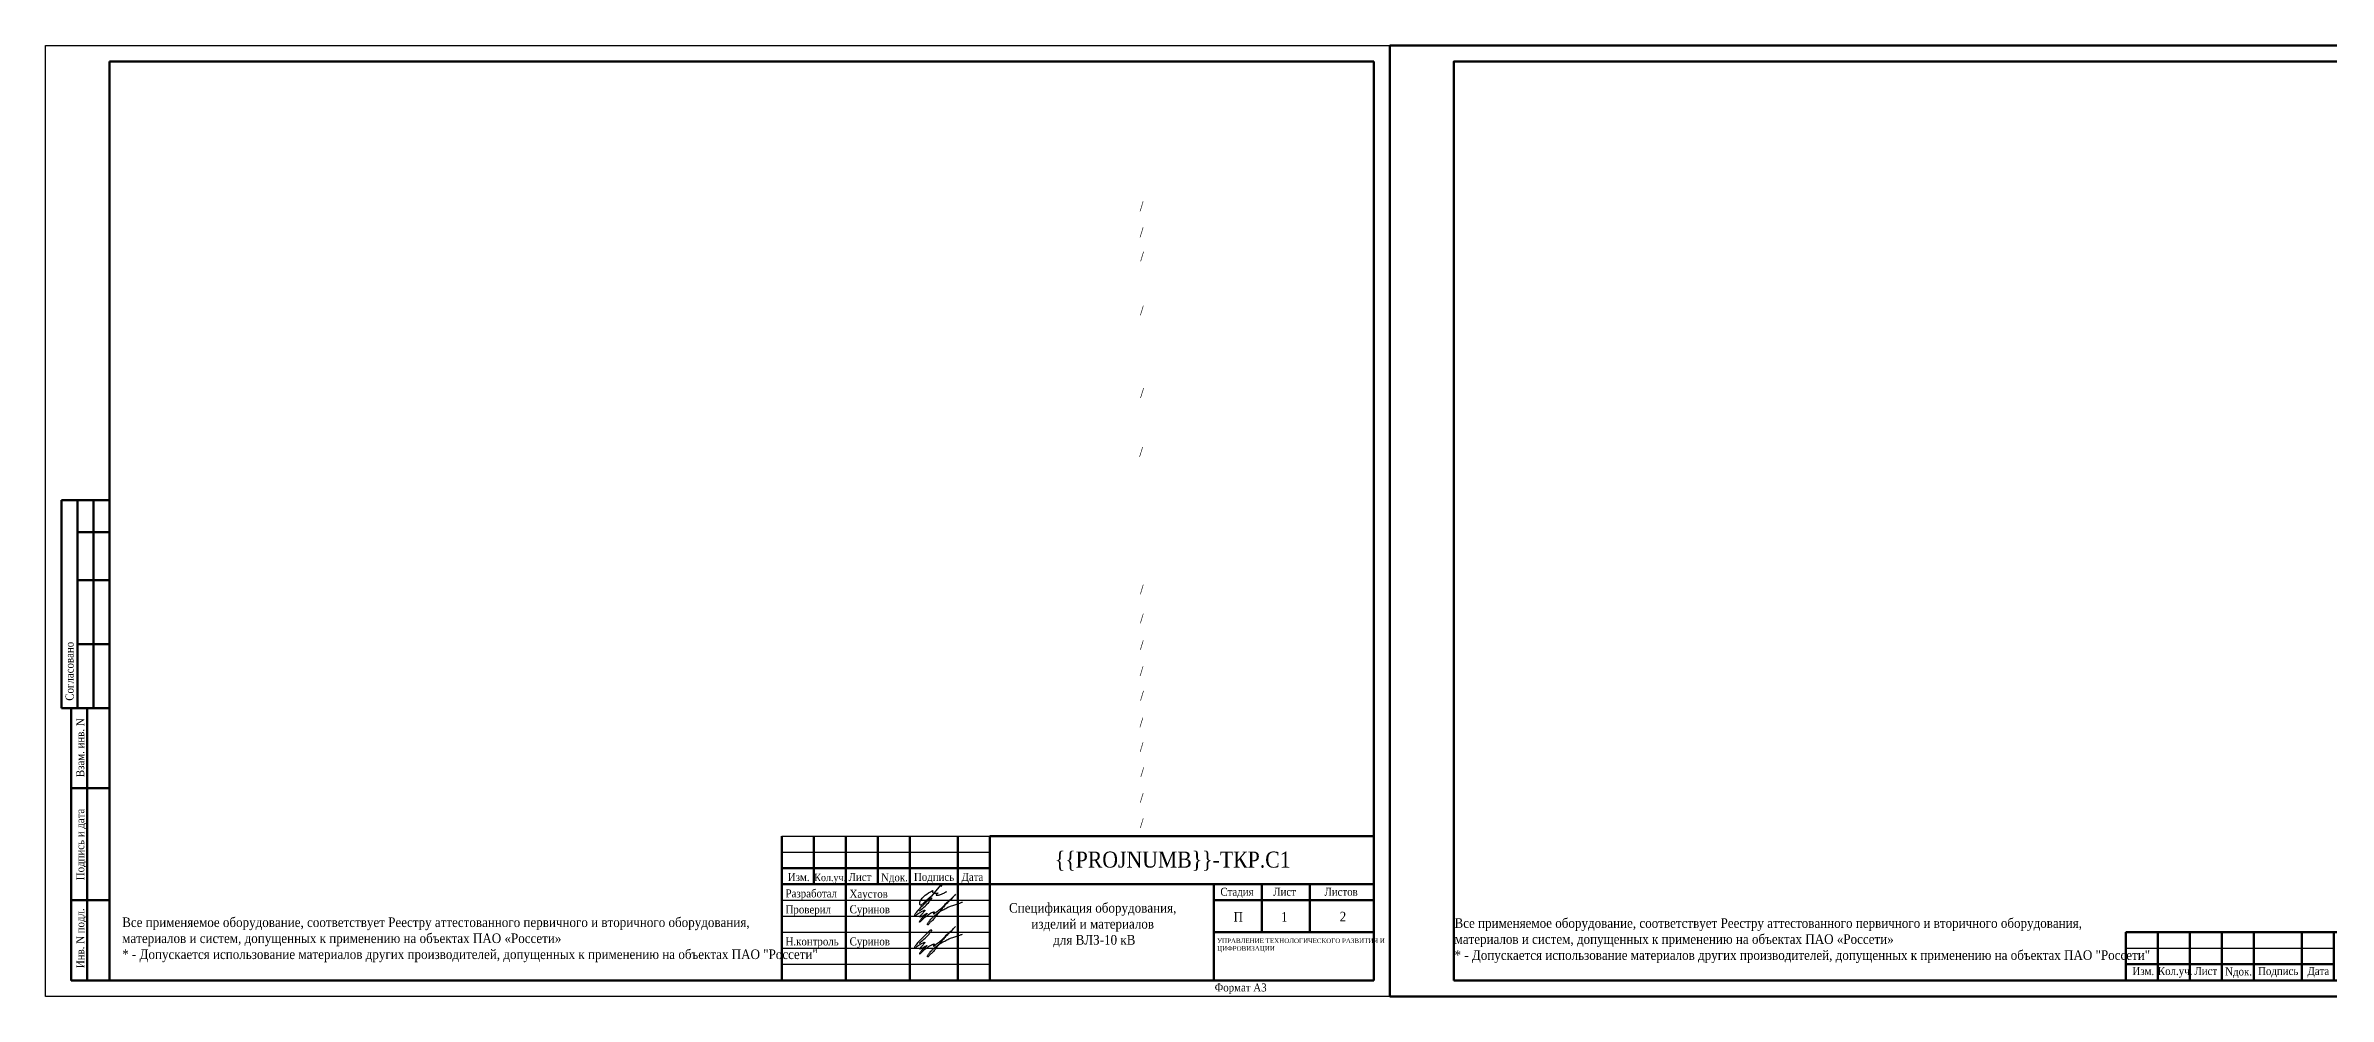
# Model space of a CAD drawing. Header units: millimetres. Extents: x 2263 to 10678, y 3616 to 3937.
# Drawn here: x 7948 to 8661, y 3616 to 3913 of the extents above; entities that cross this region are included whole.
import ezdxf

# ---------------------------------------------------------------- set-up
doc = ezdxf.new("R2010")
doc.units = ezdxf.units.MM
doc.layers.add('П', color=7, linetype='Continuous')
doc.layers.add('Чертеж', color=7, linetype='Continuous')
doc.styles.add('Simplex8', font='Times New Roman.ttf', dxfattribs={"height": 3.5})
doc.styles.add('стиль1', font='Times New Roman.ttf', dxfattribs={"width": 0.9})
doc.styles.add('стиль2', font='Times New Roman.ttf', dxfattribs={"width": 0.9, "height": 2.5})

# ---------------------------------------------------------------- blocks, each defined once
blk = doc.blocks.new('A$C5B0935FB')
at = {"lineweight": 70}
for p, q in [((20, 65), (5, 65)), ((5, 0), (5, 65)), ((10, 55), (10, 65)), ((15, 0), (15, 65)), ((20, 0), (20, 65)), ((10, 40), (10, 55)), ((10, 55), (20, 55)), ((10, 20), (10, 40)), ((10, 40), (20, 40)), ((10, 0), (10, 20)), ((10, 20), (20, 20)), ((10, 0), (5, 0)), ((15, 0), (10, 0)), ((20, 0), (15, 0)), ((15, 0), (15, 0))]:
    blk.add_line(p, q, dxfattribs=at)
at = {"lineweight": 25, "style": 'стиль1', "width": 0.9}
blk.add_text('Согласовано', height=2.5, rotation=90, dxfattribs=at).set_placement((8.72, 2.35))
blk = doc.blocks.new('Штамп б')
at = {"lineweight": 70}
for points in [[(20, 0), (8, 0), (8, 85), (20, 85)], [(13, 0), (13, 85)], [(8, 60), (20, 60)], [(8, 25), (20, 25)]]:
    blk.add_lwpolyline(points, dxfattribs=at)
at = {"lineweight": 25, "style": 'Simplex8', "width": 0.9}
for s, p in [('Взам. инв. N', (12.06, 63.49)), ('Подпись и дата', (12.06, 31.28)), ('Инв. N подл.', (12.06, 3.82))]:
    blk.add_text(s, height=2.5, rotation=90, dxfattribs=at).set_placement(p)
blk = doc.blocks.new('A$C7F1F469D')
at = {"color": 5, "lineweight": 25}
blk.add_spline([(-0.1, 1.78), (1.34, 2.93), (2.75, 4.33), (3.55, 5.31), (3.81, 5.64), (3.86, 5.8), (3.66, 5.81), (3.25, 5.7), (2.89, 5.36), (-1.09, 1.26), (-1.29, 0.98), (-1.47, 0.67), (-1.59, 0.28), (-1.54, 0.16), (-0.98, 0.55), (-0.42, 1.01), (0.34, 1.44), (1.08, 1.86), (1.69, 1.97), (1.62, 1.83), (1.26, 1.37), (0.56, 0.61), (0.16, 0.22), (0, 0), (0.24, -0.04), (0.82, 0.16), (1.44, 0.58), (2.18, 0.95), (2.33, 1.04), (1.93, 0.58), (1.28, 0.02), (0.64, -0.58), (0.1, -1.31), (-0.06, -1.68), (0.13, -1.59), (0.39, -1.41), (1.23, -0.56), (1.62, -0.16), (2.27, 0.27), (2.82, 0.65), (3.41, 1.04), (3.83, 1.25), (4.1, 1.35), (4.33, 1.44), (4.56, 1.45), (4.6, 1.35), (4.48, 1.19), (4.35, 0.92), (4.39, 0.82), (4.59, 0.91), (5.09, 1.34), (6.19, 2.18), (7.41, 3.21), (8.36, 4.22), (9.62, 5.31), (10.99, 6.68), (11.27, 6.98), (9.83, 5.51), (8.6, 4.26), (7.7, 3.28), (7.2, 2.7), (6.74, 2.12), (6.16, 1.41), (5.49, 0.62), (4.74, -0.34), (3.92, -1.29), (3.19, -1.94), (2.91, -2.31), (2.67, -2.58), (2.52, -2.55), (2.49, -2.26), (2.69, -1.9), (3.27, -1.11), (3.8, -0.52), (4.48, 0.07), (5.33, 0.79), (5.97, 1.29), (6.7, 1.77), (7.56, 2.21), (8.83, 2.91), (10.02, 3.35), (11.36, 3.83), (12.55, 4.24), (13.47, 4.57)], degree=3, dxfattribs=at)
blk = doc.blocks.new('Штамп фамилии')
at = {"layer": 'Чертеж', "color": 5, "lineweight": -2}
blk.add_lwpolyline([(47.56, 0.85), (47.63, 0.98), (47.71, 1.12), (47.75, 1.2), (47.79, 1.26), (47.82, 1.32), (47.85, 1.37), (47.85, 1.41), (47.85, 1.5), (47.83, 1.56), (47.8, 1.58), (47.75, 1.59), (47.69, 1.59), (47.65, 1.58), (47.6, 1.56), (47.53, 1.53), (47.47, 1.48), (47.41, 1.42), (47.34, 1.32), (45.35, -1.11), (44.5, -2.12), (43.04, -3.43), (41.29, -4.9), (41.18, -4.96), (41.1, -4.94), (41.06, -4.9), (41.02, -4.83), (40.95, -4.71), (40.89, -4.56), (40.88, -4.4), (40.88, -4.26), (40.91, -4.09), (40.95, -3.94), (40.99, -3.84), (41.05, -3.64), (41.14, -3.44), (41.38, -3.09), (41.64, -2.76), (42.23, -2.17), (42.59, -1.81), (43.05, -1.48), (43.63, -1.13), (44.19, -0.77), (44.85, -0.41), (44.92, -0.44), (44.94, -0.46), (44.95, -0.51), (44.89, -0.87), (44.97, -1.02), (45.03, -1.1), (45.09, -1.13), (45.19, -1.2), (45.35, -1.22), (45.55, -1.22), (46.39, -1.16), (46.48, -1.08), (46.54, -1.05), (46.56, -1.07), (46.57, -1.09), (46.56, -1.13), (46.54, -1.15), (46.53, -1.18), (46.48, -1.21), (46.37, -1.3), (46.01, -1.59), (45.97, -1.66), (45.96, -1.7), (45.96, -1.78), (45.99, -1.81), (46.12, -1.82), (46.26, -1.81), (46.68, -1.81), (46.77, -1.8), (46.92, -1.76), (47.12, -1.67), (48.59, -1.09), (48.75, -0.97), (48.9, -0.86), (49.05, -0.79), (49.15, -0.75), (49.3, -0.69)], dxfattribs=at)
at = {"layer": 'Чертеж', "color": 67, "lineweight": -2, "true_color": 0x727430}
for p in [(40.81, -8.53), (40.81, -18.55)]:
    blk.add_blockref('A$C7F1F469D', p, dxfattribs=at)
at = {"color": 7, "char_height": 2.5, "attachment_point": 4, "style": 'стиль1'}
for s, insert, width in [(' Разработал', (-1.9, -1.68), 17), (' Проверил', (-1.9, -6.68), 17), ('Хаустов', (18.94, -1.81), 20), (' Суринов', (18.1, -6.65), 20), (' Н.контроль', (-1.9, -16.68), 17), (' Суринов', (18.1, -16.68), 20)]:
    blk.add_mtext(s, dxfattribs=dict(at, insert=insert, width=width))
blk = doc.blocks.new('A$C31D65421')
blk.add_blockref('Штамп фамилии', (2.24, 18.43))
blk = doc.blocks.new('А3 мал.')
at = {"lineweight": 70}
blk.add_lwpolyline([(-65.02, 287), (-250.02, 287), (-250.02, 0)], dxfattribs=at)
at = {"layer": 'Чертеж', "lineweight": 25, "insert": (-40, 15), "char_height": 2.5, "width": 184.6595, "attachment_point": 1, "style": 'стиль1', "bg_fill": 3, "box_fill_scale": 1, "bg_fill_color": 256, "bg_fill_transparency": 0}
blk.add_mtext('\\pxql;^I\\P\\P\\P^I^I^I^I^I^I^I^I^I^I^I^I^I^I^I^I^I^I{\\C255;\\c16777215;.}', dxfattribs=at)
at = {"lineweight": 70}
for p, q in [((145, 287), (145, 0)), ((145, 15), (-40, 15)), ((145, 15), (-40, 15))]:
    blk.add_line(p, q, dxfattribs=at)
for points in [[(145, 287), (-250.02, 287), (-250.02, 0)], [(-40, 15), (-40, 0)], [(-40, 15), (-40, 0)], [(-30, 15), (-30, 0)], [(-30, 15), (-30, 0)], [(-20, 15), (-20, 0)], [(-20, 15), (-20, 0)], [(-10, 15), (-10, 0)], [(-10, 15), (-10, 0)], [(0, 15), (0, 0)], [(0, 15), (0, 0)], [(15, 15), (15, 0)], [(15, 15), (15, 0)], [(25, 15), (25, 0)], [(25, 15), (25, 0)], [(135, 15), (135, 0)], [(135, 15), (135, 0)], [(135, 15), (135, 0)], [(135, 10), (145, 10)], [(135, 10), (145, 10)], [(135, 10), (145, 10)], [(-250.02, 0), (145, 0)], [(-40, 5), (25, 5)], [(-40, 5), (25, 5)], [(-40, 0), (145, 0)], [(-40, 0), (25, 0)], [(-40, 0), (145, 0)], [(-40, 0), (25, 0)], [(-40, 0), (25, 0)], [(25, 0), (145, 0)], [(25, 0), (145, 0)]]:
    blk.add_lwpolyline(points, dxfattribs=at)
at = {"lineweight": 30}
for points in [[(-40, 15), (25, 15)], [(-40, 15), (25, 15)], [(-40, 10), (25, 10)], [(-40, 10), (25, 10)]]:
    blk.add_lwpolyline(points, dxfattribs=at)
at = {"layer": 'П', "lineweight": 70}
blk.add_lwpolyline([(-269.98, -5), (150.02, -5), (150.02, 292), (-269.98, 292)], close=True, dxfattribs=at)
at = {"lineweight": 25, "style": 'стиль1', "width": 0.9}
for s, p in [('Лист', (136.61, 11.4)), ('Изм.', (-37.95, 1.66)), ('Кол.уч.', (-30, 1.66)), ('Лист', (-18.6, 1.66)), ('Nдок.', (-8.98, 1.52)), ('Подпись', (1.3, 1.66)), ('Дата', (16.71, 1.66)), ('Формат А3', (95.26, -3.47))]:
    blk.add_text(s, height=2.5, dxfattribs=at).set_placement(p)

msp = doc.modelspace()

# ---------------------------------------------------------------- linework, layer by layer
at = {"lineweight": 70}
for points in [[(8187.884, 3666.313), (8187.884, 3651.313)], [(8207.884, 3666.313), (8207.884, 3651.313)]]:
    msp.add_lwpolyline(points, dxfattribs=at)
at = {"layer": 'П'}
msp.add_lwpolyline([(7947.884, 3913.313), (8367.884, 3913.313), (8367.884, 3616.313), (7947.884, 3616.313)], close=True, dxfattribs=at)
at = {"layer": 'Чертеж', "lineweight": 50}
for p, q in [((8362.884, 3908.313), (7967.884, 3908.313)), ((7967.884, 3908.313), (7967.884, 3621.313)), ((8362.884, 3621.305), (7967.884, 3621.305))]:
    msp.add_line(p, q, dxfattribs=at)
at = {"layer": 'Чертеж', "lineweight": 70}
msp.add_line((8362.884, 3621.313), (8362.884, 3908.313), dxfattribs=at)
at = {"layer": 'Чертеж', "lineweight": 30}
for points in [[(8177.884, 3666.313), (8242.884, 3666.313)], [(8177.884, 3661.313), (8242.884, 3661.313)], [(8177.884, 3646.313), (8242.884, 3646.313)], [(8177.884, 3641.313), (8242.884, 3641.313)], [(8177.884, 3636.313), (8242.884, 3636.313)], [(8177.884, 3631.313), (8242.884, 3631.313)], [(8177.884, 3626.313), (8242.884, 3626.313)]]:
    msp.add_lwpolyline(points, dxfattribs=at)
at = {"layer": 'Чертеж', "lineweight": 70}
for points in [[(8177.884, 3666.313), (8177.884, 3621.313)], [(8197.884, 3666.313), (8197.884, 3621.313)], [(8197.884, 3666.313), (8197.884, 3621.313)], [(8217.884, 3666.313), (8217.884, 3621.313)], [(8217.884, 3666.313), (8217.884, 3621.313)], [(8232.884, 3666.313), (8232.884, 3621.313)], [(8232.884, 3666.313), (8232.884, 3621.313)], [(8242.884, 3666.313), (8242.884, 3621.313)], [(8242.884, 3666.313), (8362.884, 3666.313)], [(8177.884, 3656.313), (8242.884, 3656.313)], [(8177.884, 3651.313), (8362.884, 3651.313)], [(8312.884, 3651.313), (8312.884, 3621.313)], [(8312.884, 3646.313), (8362.884, 3646.313)], [(8327.884, 3651.313), (8327.884, 3636.313)], [(8342.884, 3651.313), (8342.884, 3636.313)], [(8312.884, 3636.313), (8362.884, 3636.313)], [(8177.884, 3621.313), (8362.884, 3621.313)]]:
    msp.add_lwpolyline(points, dxfattribs=at)

# ---------------------------------------------------------------- block references
at = {"layer": 'Чертеж'}
msp.add_blockref('A$C5B0935FB', (7947.884, 3706.313), dxfattribs=at)
at = {"layer": 'Чертеж', "lineweight": 25}
msp.add_blockref('Штамп б', (7947.884, 3621.313), dxfattribs=at)
at = {"layer": 'Чертеж', "linetype": 'Continuous', "lineweight": 0}
msp.add_blockref('A$C31D65421', (8177.884, 3631.313), dxfattribs=at)

# ---------------------------------------------------------------- texts
at = {"lineweight": 25, "style": 'стиль1', "width": 0.9}
for s, p in [('/', (8289.749, 3861.619)), ('/', (8289.749, 3853.512)), ('/', (8289.911, 3845.962)), ('/', (8289.83, 3829.094)), ('/', (8289.907, 3803.335)), ('/', (8289.588, 3784.871)), ('/', (8289.814, 3741.924)), ('/', (8289.814, 3732.852)), ('/', (8289.814, 3724.537)), ('/', (8289.744, 3716.429)), ('/', (8289.888, 3708.765)), ('/', (8289.68, 3700.381)), ('/', (8289.749, 3692.689)), ('/', (8289.957, 3684.866)), ('/', (8289.793, 3676.847)), ('/', (8289.793, 3668.897)), ('1', (8333.895, 3639.639)), ('2', (8352.196, 3639.716))]:
    msp.add_text(s, height=3, dxfattribs=at).set_placement(p)
at = {"lineweight": 50, "insert": (8275.032, 3638.522), "char_height": 3, "width": 70, "attachment_point": 5, "style": 'стиль1'}
msp.add_mtext('Спецификация оборудования, \\Pизделий и материалов\\P для ВЛЗ-10 кВ', dxfattribs=at)
at = {"layer": 'Чертеж', "lineweight": 25, "style": 'стиль1', "width": 0.9}
for s, height, p in [('Изм.', 2.5, (8179.775, 3652.331)), ('Кол.уч.', 2.3, (8188.046, 3652.295)), ('Лист', 2.5, (8198.755, 3652.331)), ('Nдок.', 2.5, (8208.906, 3652.243)), ('Подпись', 2.5, (8219.181, 3652.386)), ('Дата', 2.5, (8234.023, 3652.386)), ('Стадия', 2.5, (8314.932, 3647.732)), ('Лист', 2.5, (8331.441, 3647.732)), ('Листов', 2.5, (8347.427, 3647.732)), ('П', 3, (8319.025, 3639.655)), ('Формат А3', 2.5, (8313.145, 3617.841))]:
    msp.add_text(s, height=height, dxfattribs=at).set_placement(p)
at = {"layer": 'Чертеж', "lineweight": 25, "attachment_point": 5, "style": 'стиль2'}
for s, insert, char_height, width in [('\\{\\{PROJNUMB\\}\\}-ТКР.С1', (8300.032, 3658.522), 5, 120), ('\\pxql;{\\fTimes New Roman|b0|i0|c204|p16;\\H0.8x;\\W0.9;УПРАВЛЕНИЕ ТЕХНОЛОГИЧЕСКОГО РАЗВИТИЯ И ЦИФРОВИЗАЦИИ}', (8341.003, 3632.237), 1.8, 54.19561)]:
    msp.add_mtext(s, dxfattribs=dict(at, insert=insert, char_height=char_height, width=width))
at = {"layer": 'Чертеж', "lineweight": 50, "insert": (8076.677, 3633.968), "char_height": 3, "width": 209.77528, "attachment_point": 5, "style": 'стиль1'}
msp.add_mtext('\\pxql;Все применяемое оборудование, соответствует Реестру аттестованного первичного и вторичного оборудования, материалов и систем, допущенных к применению на объектах ПАО «Россети» \\P* - Допускается использование материалов других производителей, допущенных к применению на объектах ПАО "Россети"', dxfattribs=at)

# ---------------------------------------------------------------- next in the draw order: block references
msp.add_blockref('А3 мал.', (8637.859, 3621.313))

# ---------------------------------------------------------------- next in the draw order: linework, layer by layer
at = {"layer": 'П'}
msp.add_lwpolyline([(8367.884, 3913.313), (8787.884, 3913.313), (8787.884, 3616.313), (8367.884, 3616.313)], close=True, dxfattribs=at)

# ---------------------------------------------------------------- next in the draw order: texts
at = {"layer": 'Чертеж', "lineweight": 50, "insert": (8492.972, 3633.708), "char_height": 3, "width": 209.77528, "attachment_point": 5, "style": 'стиль1'}
msp.add_mtext('\\pxql;Все применяемое оборудование, соответствует Реестру аттестованного первичного и вторичного оборудования, материалов и систем, допущенных к применению на объектах ПАО «Россети» \\P* - Допускается использование материалов других производителей, допущенных к применению на объектах ПАО "Россети"', dxfattribs=at)

doc.saveas('drawing.dxf')
